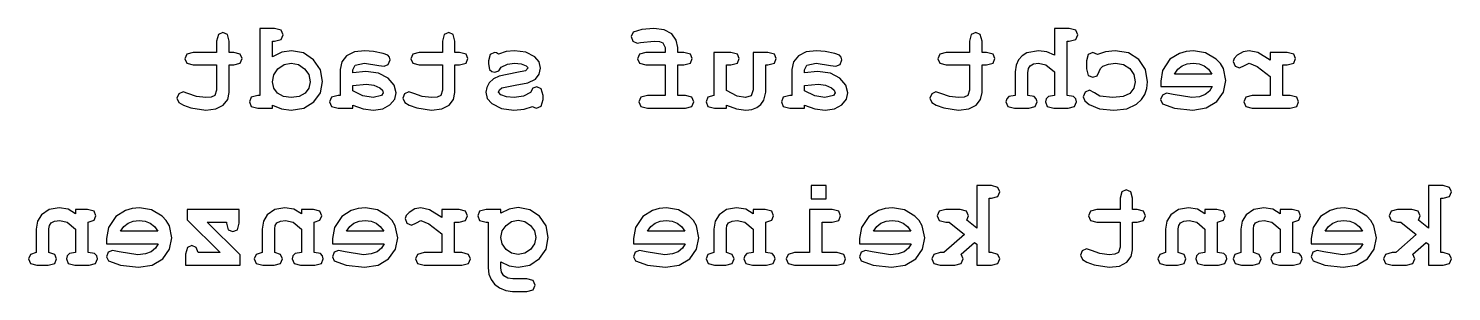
# Model space of a CAD drawing. Extents: x 9 to 168, y 17 to 47.
import ezdxf

# ---------------------------------------------------------------- set-up
doc = ezdxf.new("R2010")
doc.units = 0

msp = doc.modelspace()

# ---------------------------------------------------------------- linework, layer by layer
at = {"layer": 'Layer 1', "color": 7}
for points in [[(29.787417, 42.80527), (29.787417, 39.983954), (29.602073, 39.386741), (29.2005, 39.216844), (28.572399, 39.160212), (27.535856, 39.275193), (26.581688, 39.620137), (26.032527, 39.798613), (25.558878, 39.592677), (25.352942, 39.091568), (25.572606, 38.617915), (26.073715, 38.307298), (26.90432, 38.020706), (28.572399, 37.752989), (29.720489, 37.893712), (30.542514, 38.315879), (31.031608, 38.949129), (31.19464, 39.709373), (31.19464, 42.80527), (31.702616, 42.80527), (32.430254, 42.997475), (32.643054, 43.512315), (32.430254, 44.013424), (31.702616, 44.212493), (31.19464, 44.212493), (31.19464, 45.482427), (31.002435, 46.203204), (30.487598, 46.422868), (29.986486, 46.203204), (29.787417, 45.482427), (29.787417, 44.212493), (27.185765, 44.212493), (26.464992, 44.013424), (26.245327, 43.505448), (26.464992, 42.997475), (27.185765, 42.80527), (29.787417, 42.80527)], [(34.640626, 46.882789), (34.640626, 39.386741), (34.400369, 39.386741), (33.679596, 39.187672), (33.459931, 38.679699), (33.679596, 38.171722), (34.400369, 37.979518), (36.047852, 37.979518), (36.047852, 38.322743), (37.056934, 37.897142), (38.141527, 37.752989), (39.572778, 37.981234), (40.695124, 38.665967), (41.421047, 39.697361), (41.663022, 40.951851), (41.409035, 42.274985), (40.647076, 43.388751), (39.519578, 44.145565), (38.168984, 44.397837), (37.091258, 44.226224), (36.047852, 43.725112), (36.047852, 45.475563), (36.288108, 45.475563), (37.015746, 45.667771), (37.228546, 46.175744), (37.015746, 46.683717), (36.288108, 46.882789), (34.640626, 46.882789)], [(55.076277, 42.80527), (55.076277, 39.983954), (54.890936, 39.386741), (54.489362, 39.216844), (53.861258, 39.160212), (52.824718, 39.275193), (51.870551, 39.620137), (51.32139, 39.798613), (50.847737, 39.592677), (50.641805, 39.091568), (50.861469, 38.617915), (51.362578, 38.307298), (52.193183, 38.020706), (53.861258, 37.752989), (55.009348, 37.893712), (55.831374, 38.315879), (56.320471, 38.949129), (56.483503, 39.709373), (56.483503, 42.80527), (56.991476, 42.80527), (57.719113, 42.997475), (57.931913, 43.512315), (57.719113, 44.013424), (56.991476, 44.212493), (56.483503, 44.212493), (56.483503, 45.482427), (56.291295, 46.203204), (55.776458, 46.422868), (55.275349, 46.203204), (55.076277, 45.482427), (55.076277, 44.212493), (52.474628, 44.212493), (51.753855, 44.013424), (51.53419, 43.505448), (51.753855, 42.997475), (52.474628, 42.80527), (55.076277, 42.80527)], [(80.028779, 42.80527), (80.028779, 39.386741), (78.02434, 39.386741), (77.303566, 39.187672), (77.083902, 38.679699), (77.303566, 38.171722), (78.02434, 37.979518), (82.273475, 37.979518), (83.001112, 38.171722), (83.213912, 38.686563), (83.001112, 39.187672), (82.273475, 39.386741), (81.436002, 39.386741), (81.436002, 42.80527), (82.108726, 42.80527), (82.836364, 42.997475), (83.049164, 43.512315), (82.836364, 44.013424), (82.108726, 44.212493), (81.436002, 44.212493), (81.436002, 44.747926), (81.264389, 45.588829), (80.749552, 46.271848), (79.901784, 46.730054), (78.745113, 46.882789), (77.39967, 46.772957), (76.418045, 46.477784), (76.19838, 45.983539), (76.390585, 45.454971), (76.864238, 45.255899), (77.255514, 45.303951), (78.800029, 45.475563), (79.392094, 45.422363), (79.767927, 45.262763), (80.028779, 44.747926), (80.028779, 44.212493), (77.859591, 44.212493), (77.138818, 44.013424), (76.919154, 43.505448), (77.138818, 42.997475), (77.859591, 42.80527), (80.028779, 42.80527)], [(114.083621, 42.80527), (114.083621, 39.983954), (113.898277, 39.386741), (113.496704, 39.216844), (112.868603, 39.160212), (111.83206, 39.275193), (110.877892, 39.620137), (110.328731, 39.798613), (109.855082, 39.592677), (109.649146, 39.091568), (109.86881, 38.617915), (110.369919, 38.307298), (111.200524, 38.020706), (112.868603, 37.752989), (114.016693, 37.893712), (114.838718, 38.315879), (115.327812, 38.949129), (115.490844, 39.709373), (115.490844, 42.80527), (115.99882, 42.80527), (116.726458, 42.997475), (116.939258, 43.512315), (116.726458, 44.013424), (115.99882, 44.212493), (115.490844, 44.212493), (115.490844, 45.482427), (115.298639, 46.203204), (114.783802, 46.422868), (114.28269, 46.203204), (114.083621, 45.482427), (114.083621, 44.212493), (111.481969, 44.212493), (110.761196, 44.013424), (110.541531, 43.505448), (110.761196, 42.997475), (111.481969, 42.80527), (114.083621, 42.80527)], [(123.618426, 46.882789), (123.618426, 43.882996), (122.732904, 44.267409), (121.819926, 44.397837), (120.522532, 44.150713), (120.002546, 43.831514), (119.582095, 43.368159), (119.298933, 42.76923), (119.204546, 42.029581), (119.204546, 39.386741), (118.504365, 39.283776), (118.257242, 39.026357), (118.174868, 38.679699), (118.387669, 38.171722), (119.108442, 37.979518), (120.71474, 37.979518), (121.435514, 38.171722), (121.648314, 38.686563), (121.56594, 39.028073), (121.318817, 39.283776), (120.618636, 39.386741), (120.618636, 41.933477), (120.680416, 42.395115), (120.865757, 42.695438), (121.265615, 42.916817), (121.819926, 42.990611), (122.650532, 42.80527), (123.618426, 42.022713), (123.618426, 39.386741), (122.918248, 39.283776), (122.665978, 39.026357), (122.581887, 38.679699), (122.801552, 38.171722), (123.522325, 37.979518), (125.121756, 37.979518), (125.849393, 38.171722), (126.062194, 38.686563), (125.978103, 39.028073), (125.725833, 39.283776), (125.025652, 39.386741), (125.025652, 45.475563), (125.265908, 45.475563), (125.993549, 45.667771), (126.20635, 46.182608), (125.993549, 46.683717), (125.265908, 46.882789), (123.618426, 46.882789)], [(45.033495, 37.979518), (45.033495, 38.309014), (46.200465, 37.890278), (47.360567, 37.746125), (48.38681, 37.895428), (49.200255, 38.343335), (49.730538, 38.978303), (49.9073, 39.675053), (49.682487, 40.527968), (49.00805, 41.315671), (47.93032, 41.88714), (46.509366, 42.077629), (45.033495, 41.940341), (45.033495, 42.276701), (45.308076, 42.791538), (46.337754, 42.990611), (47.95778, 42.74349), (48.534397, 42.65425), (49.014914, 42.853322), (49.207119, 43.375023), (49.138474, 43.683928), (48.94627, 43.88986), (48.431429, 44.082068), (47.367431, 44.308597), (46.385806, 44.397837), (45.222271, 44.255398), (44.35391, 43.82808), (43.808182, 43.160507), (43.626273, 42.283565), (43.626273, 39.386741), (43.386013, 39.386741), (42.665239, 39.187672), (42.445575, 38.679699), (42.665239, 38.171722), (43.386013, 37.979518), (45.033495, 37.979518)], [(61.638752, 42.56501), (62.359525, 42.880778), (63.148942, 42.990611), (63.88173, 42.923681), (64.446336, 42.722894), (64.659137, 42.468909), (64.370828, 42.160005), (63.389202, 41.947205), (61.439679, 41.562792), (60.80128, 41.247024), (60.327629, 40.807695), (60.034172, 40.292857), (59.936353, 39.750561), (60.102817, 39.057245), (60.60221, 38.487491), (61.698815, 37.936615), (63.080298, 37.752989), (64.212944, 37.862822), (65.160246, 38.171722), (65.37991, 38.034434), (65.620167, 37.986382), (66.148735, 38.199182), (66.34094, 38.92682), (66.34094, 39.400472), (66.148735, 40.121246), (65.633898, 40.34091), (65.208298, 40.196754), (64.940581, 39.716237), (64.164892, 39.297504), (63.121486, 39.160212), (62.261705, 39.235722), (61.618156, 39.462252), (61.364171, 39.778021), (61.455125, 40.028575), (61.727988, 40.231078), (63.231318, 40.533115), (64.645408, 40.793968), (65.496606, 41.219567), (65.923921, 41.779024), (66.066359, 42.455178), (65.90676, 43.146778), (65.427962, 43.711384), (64.429175, 44.226224), (63.162674, 44.397837), (62.2291, 44.301733), (61.364171, 44.020288), (61.123911, 44.164441), (60.911114, 44.212493), (60.430597, 43.992828), (60.238389, 43.272055), (60.238389, 42.92883), (60.348222, 42.304161), (60.607357, 42.067335), (60.945435, 41.988393), (61.391627, 42.146277), (61.638752, 42.56501), (61.638752, 42.56501)], [(85.458608, 44.212493), (85.458608, 39.386741), (84.799615, 39.187672), (84.586815, 38.679699), (84.806479, 38.171722), (85.527252, 37.979518), (86.865831, 37.979518), (86.865831, 38.30215), (88.019069, 37.890278), (89.062475, 37.752989), (89.709456, 37.825067), (90.263765, 38.041298), (90.718538, 38.391388), (91.066914, 38.851311), (91.279714, 39.778021), (91.279714, 42.80527), (91.519971, 42.80527), (92.247608, 42.997475), (92.460408, 43.512315), (92.247608, 44.013424), (91.519971, 44.212493), (89.872488, 44.212493), (89.872488, 40.025142), (89.659687, 39.366148), (88.99383, 39.160212), (88.080849, 39.32496), (86.865831, 39.935902), (86.865831, 42.80527), (87.373804, 42.80527), (88.101445, 42.997475), (88.314245, 43.512315), (88.101445, 44.013424), (87.373804, 44.212493), (85.458608, 44.212493)], [(95.611218, 37.979518), (95.611218, 38.309014), (96.778187, 37.890278), (97.93829, 37.746125), (98.964532, 37.895428), (99.777977, 38.343335), (100.308261, 38.978303), (100.485022, 39.675053), (100.26021, 40.527968), (99.585772, 41.315671), (98.508043, 41.88714), (97.087088, 42.077629), (95.611218, 41.940341), (95.611218, 42.276701), (95.885798, 42.791538), (96.915476, 42.990611), (98.535502, 42.74349), (99.11212, 42.65425), (99.592636, 42.853322), (99.784841, 43.375023), (99.716197, 43.683928), (99.523992, 43.88986), (99.009152, 44.082068), (97.945154, 44.308597), (96.963528, 44.397837), (95.799993, 44.255398), (94.931632, 43.82808), (94.385904, 43.160507), (94.203995, 42.283565), (94.203995, 39.386741), (93.963735, 39.386741), (93.242962, 39.187672), (93.023297, 38.679699), (93.242962, 38.171722), (93.963735, 37.979518), (95.611218, 37.979518)], [(128.402993, 43.958508), (127.881289, 44.198765), (127.387044, 43.9791), (127.187972, 43.265191), (127.187972, 42.359077), (127.387044, 41.6383), (127.895017, 41.425504), (128.382398, 41.590252), (128.608926, 42.091361), (128.74965, 42.426005), (129.00707, 42.661114), (129.640321, 42.908236), (130.428021, 42.990611), (131.325558, 42.844739), (132.027456, 42.407126), (132.475363, 41.746418), (132.624665, 40.931259), (132.480511, 40.193324), (132.048048, 39.627001), (131.280938, 39.271761), (130.132849, 39.153348), (128.698166, 39.331825), (128.073497, 39.702509), (127.538064, 39.970225), (127.043819, 39.757425), (126.831019, 39.256316), (126.990619, 38.801543), (127.46942, 38.370795), (128.636386, 37.902293), (130.242681, 37.746125), (131.70139, 37.916022), (132.796281, 38.425711), (133.33686, 38.924246), (133.722989, 39.506872), (133.954666, 40.173587), (134.031891, 40.924391), (133.781337, 42.297295), (133.029673, 43.409347), (131.874719, 44.150714), (130.414293, 44.397837), (129.329699, 44.288005), (128.402993, 43.958508), (128.402993, 43.958508)], [(135.494034, 40.382098), (141.267087, 40.382098), (140.963333, 39.886136), (140.491398, 39.496573), (139.830687, 39.244302), (138.97434, 39.160212), (136.894392, 39.496573), (136.153027, 39.633865), (135.679374, 39.434793), (135.487169, 38.933684), (135.693102, 38.466899), (137.031684, 37.979518), (139.077308, 37.752989), (140.597797, 37.991531), (141.781925, 38.707155), (142.538739, 39.771154), (142.79101, 41.054819), (142.518146, 42.398547), (142.177065, 42.966157), (141.699552, 43.464263), (140.518856, 44.164443), (139.173412, 44.397837), (138.351386, 44.322327), (137.601437, 44.095797), (136.530575, 43.443667), (135.713698, 42.187461), (135.494034, 40.979307), (135.494034, 40.382098)], [(147.747187, 44.212493), (147.747187, 43.333835), (146.353688, 44.185036), (145.392659, 44.397837), (144.716504, 44.270843), (144.060944, 43.88986), (143.731448, 43.543204), (143.621615, 43.189683), (143.834416, 42.674842), (144.335525, 42.468909), (144.884686, 42.729758), (145.399523, 42.990611), (146.285044, 42.619926), (147.747187, 41.507876), (147.747187, 39.386741), (145.742747, 39.386741), (145.021974, 39.187672), (144.80231, 38.679699), (145.021974, 38.171722), (145.742747, 37.979518), (149.991882, 37.979518), (150.71952, 38.171722), (150.93232, 38.686563), (150.71952, 39.187672), (149.991882, 39.386741), (149.154409, 39.386741), (149.154409, 42.80527), (149.662386, 42.80527), (150.390023, 42.997475), (150.602823, 43.512315), (150.390023, 44.013424), (149.662386, 44.212493), (147.747187, 44.212493)], [(36.047852, 40.910663), (36.200587, 41.715527), (36.658793, 42.386534), (37.338379, 42.839591), (38.155256, 42.990611), (38.966984, 42.839591), (39.644854, 42.386534), (40.10306, 41.720676), (40.255795, 40.931259), (40.118505, 40.224212), (39.706634, 39.654457), (39.044209, 39.283773), (38.155256, 39.160212), (37.269734, 39.283773), (36.603877, 39.654457), (36.186858, 40.219063), (36.047852, 40.910663), (36.047852, 40.910663)], [(137.052276, 41.789321), (137.424676, 42.316172), (137.89661, 42.688574), (138.468082, 42.915101), (139.139088, 42.990611), (139.804946, 42.915101), (140.374702, 42.688574), (140.848352, 42.316172), (141.2259, 41.789321), (137.052276, 41.789321)], [(45.033495, 40.498794), (46.591742, 40.663542), (47.38974, 40.558858), (48.067612, 40.244806), (48.355922, 39.975373), (48.452025, 39.702509), (48.266681, 39.379877), (47.326243, 39.153348), (46.179869, 39.35242), (45.033495, 39.894717), (45.033495, 40.498794)], [(95.611218, 40.498794), (97.169464, 40.663542), (97.967463, 40.558858), (98.645335, 40.244806), (98.933644, 39.975373), (99.029747, 39.702509), (98.844403, 39.379877), (97.903966, 39.153348), (96.757592, 39.35242), (95.611218, 39.894717), (95.611218, 40.498794)], [(96.373179, 29.309639), (96.373179, 27.820041), (98.048122, 27.820041), (98.048122, 29.309639), (96.373179, 29.309639)], [(114.893634, 22.747164), (114.893634, 20.406368), (116.541117, 20.406368), (117.268755, 20.598572), (117.481555, 21.113413), (117.26189, 21.614522), (116.541117, 21.813591), (116.300857, 21.813591), (116.300857, 27.902413), (116.541117, 27.902413), (117.268755, 28.094621), (117.481555, 28.609458), (117.268755, 29.110567), (116.541117, 29.309639), (114.893634, 29.309639), (114.893634, 24.566263), (113.795312, 25.451784), (113.966925, 25.932298), (113.754125, 26.440274), (113.033351, 26.639343), (111.427053, 26.639343), (110.70628, 26.440274), (110.486615, 25.932298), (110.70628, 25.424325), (111.427053, 25.23212), (111.818333, 25.23212), (113.527596, 23.845486), (111.227984, 21.813591), (110.816112, 21.813591), (110.095338, 21.614522), (109.875674, 21.106549), (110.095338, 20.598572), (110.816112, 20.406368), (112.436138, 20.406368), (113.163776, 20.598572), (113.376576, 21.113413), (113.143183, 21.641978), (114.632782, 22.959965), (114.893634, 22.747164)], [(130.942862, 25.23212), (130.942862, 22.410804), (130.757518, 21.813591), (130.355945, 21.643694), (129.727844, 21.587062), (128.691301, 21.702043), (127.737133, 22.046987), (127.187972, 22.225463), (126.714323, 22.019527), (126.508386, 21.518418), (126.728051, 21.044765), (127.22916, 20.734148), (128.059765, 20.447556), (129.727844, 20.179839), (130.875934, 20.320562), (131.697959, 20.742729), (132.187053, 21.375979), (132.350085, 22.136223), (132.350085, 25.23212), (132.858061, 25.23212), (133.585698, 25.424325), (133.798499, 25.939165), (133.585698, 26.440274), (132.858061, 26.639343), (132.350085, 26.639343), (132.350085, 27.909277), (132.15788, 28.630054), (131.643043, 28.849718), (131.14193, 28.630054), (130.942862, 27.909277), (130.942862, 26.639343), (128.34121, 26.639343), (127.620436, 26.440274), (127.400772, 25.932298), (127.620436, 25.424325), (128.34121, 25.23212), (130.942862, 25.23212)], [(165.471357, 22.747164), (165.471357, 20.406368), (167.118839, 20.406368), (167.846477, 20.598572), (168.059277, 21.113413), (167.839613, 21.614522), (167.118839, 21.813591), (166.878579, 21.813591), (166.878579, 27.902413), (167.118839, 27.902413), (167.846477, 28.094621), (168.059277, 28.609458), (167.846477, 29.110567), (167.118839, 29.309639), (165.471357, 29.309639), (165.471357, 24.566263), (164.373035, 25.451784), (164.544647, 25.932298), (164.331847, 26.440274), (163.611074, 26.639343), (162.004775, 26.639343), (161.284002, 26.440274), (161.064338, 25.932298), (161.284002, 25.424325), (162.004775, 25.23212), (162.396055, 25.23212), (164.105318, 23.845486), (161.805707, 21.813591), (161.393834, 21.813591), (160.673061, 21.614522), (160.453396, 21.106549), (160.673061, 20.598572), (161.393834, 20.406368), (163.013861, 20.406368), (163.741498, 20.598572), (163.954298, 21.113413), (163.720906, 21.641978), (165.210504, 22.959965), (165.471357, 22.747164)], [(14.005903, 26.639343), (14.005903, 26.165694), (13.161569, 26.659939), (12.152487, 26.824687), (11.033571, 26.630764), (10.175508, 26.048997), (9.743042, 25.335086), (9.598887, 24.428971), (9.598887, 21.813591), (8.939894, 21.614522), (8.727093, 21.106549), (8.946758, 20.598572), (9.667531, 20.406368), (10.937469, 20.406368), (11.665106, 20.598572), (11.877907, 21.113413), (11.665106, 21.614522), (11.006113, 21.813591), (11.006113, 24.470159), (11.067893, 24.8683), (11.253234, 25.14288), (11.656524, 25.348815), (12.221131, 25.417461), (13.079197, 25.225256), (14.005903, 24.428971), (14.005903, 21.813591), (13.305725, 21.710626), (13.053454, 21.456639), (12.969364, 21.106549), (13.189029, 20.598572), (13.909802, 20.406368), (15.509233, 20.406368), (16.23687, 20.598572), (16.44967, 21.113413), (16.367296, 21.454923), (16.120174, 21.710626), (15.413129, 21.813591), (15.413129, 25.23212), (16.072122, 25.431189), (16.284922, 25.939165), (16.072122, 26.440274), (15.344485, 26.639343), (14.005903, 26.639343)], [(17.479348, 22.808948), (23.252402, 22.808948), (22.948647, 22.312986), (22.476713, 21.923423), (21.816002, 21.671152), (20.959654, 21.587062), (18.879707, 21.923423), (18.138341, 22.060715), (17.664689, 21.861643), (17.472484, 21.360534), (17.678417, 20.893749), (19.016999, 20.406368), (21.062622, 20.179839), (22.583112, 20.418381), (23.767239, 21.134005), (24.524053, 22.198004), (24.776324, 23.481669), (24.50346, 24.825397), (24.162379, 25.393007), (23.684867, 25.891113), (22.504171, 26.591293), (21.158726, 26.824687), (20.3367, 26.749177), (19.586752, 26.522647), (18.51589, 25.870517), (17.699012, 24.614311), (17.479348, 23.406157), (17.479348, 22.808948)], [(30.199286, 21.813591), (27.728062, 21.813591), (27.515262, 22.397075), (27.027884, 22.596148), (26.519908, 22.376483), (26.320839, 21.65571), (26.320839, 20.406368), (32.443982, 20.406368), (32.443982, 21.573334), (28.737147, 25.23212), (30.892603, 25.23212), (30.892603, 25.094828), (31.091675, 24.374055), (31.599648, 24.161254), (32.114485, 24.374055), (32.306693, 25.094828), (32.29984, 26.639343), (26.478734, 26.639343), (26.478734, 25.486105), (30.199297, 21.813591), (30.199286, 21.813591)], [(39.294765, 26.639343), (39.294765, 26.165694), (38.450432, 26.659939), (37.441346, 26.824687), (36.322431, 26.630764), (35.464367, 26.048997), (35.031904, 25.335086), (34.88775, 24.428971), (34.88775, 21.813591), (34.228757, 21.614522), (34.015956, 21.106549), (34.235621, 20.598572), (34.956394, 20.406368), (36.226328, 20.406368), (36.953966, 20.598572), (37.166766, 21.113413), (36.953966, 21.614522), (36.294973, 21.813591), (36.294973, 24.470159), (36.356754, 24.8683), (36.542097, 25.14288), (36.945386, 25.348815), (37.509991, 25.417461), (38.368056, 25.225256), (39.294765, 24.428971), (39.294765, 21.813591), (38.594584, 21.710626), (38.342314, 21.456639), (38.258224, 21.106549), (38.477888, 20.598572), (39.198661, 20.406368), (40.798092, 20.406368), (41.525733, 20.598572), (41.73853, 21.113413), (41.656156, 21.454923), (41.409033, 21.710626), (40.701992, 21.813591), (40.701992, 25.23212), (41.360985, 25.431189), (41.573782, 25.939165), (41.360985, 26.440274), (40.633344, 26.639343), (39.294765, 26.639343)], [(42.768208, 22.808948), (48.541261, 22.808948), (48.237507, 22.312986), (47.765572, 21.923423), (47.104864, 21.671152), (46.248517, 21.587062), (44.16857, 21.923423), (43.427201, 22.060715), (42.953552, 21.861643), (42.761343, 21.360534), (42.96728, 20.893749), (44.305858, 20.406368), (46.351482, 20.179839), (47.871972, 20.418381), (49.056102, 21.134005), (49.812913, 22.198004), (50.065184, 23.481669), (49.792319, 24.825397), (49.451239, 25.393007), (48.973726, 25.891113), (47.79303, 26.591293), (46.447586, 26.824687), (45.625562, 26.749177), (44.875615, 26.522647), (43.804749, 25.870517), (42.987872, 24.614311), (42.768208, 23.406157), (42.768208, 22.808948)], [(55.02136, 26.639343), (55.02136, 25.760685), (53.627866, 26.611886), (52.666833, 26.824687), (51.990679, 26.697693), (51.335118, 26.31671), (51.005622, 25.970054), (50.895789, 25.616533), (51.10859, 25.101692), (51.609699, 24.895759), (52.15886, 25.156608), (52.6737, 25.417461), (53.559222, 25.046776), (55.02136, 23.934726), (55.02136, 21.813591), (53.016925, 21.813591), (52.296152, 21.614522), (52.076487, 21.106549), (52.296152, 20.598572), (53.016925, 20.406368), (57.266056, 20.406368), (57.993694, 20.598572), (58.206494, 21.113413), (57.993694, 21.614522), (57.266056, 21.813591), (56.428587, 21.813591), (56.428587, 25.23212), (56.93656, 25.23212), (57.664197, 25.424325), (57.876997, 25.939165), (57.664197, 26.440274), (56.93656, 26.639343), (55.02136, 26.639343)], [(61.611292, 26.22061), (61.611292, 26.639343), (59.963809, 26.639343), (59.243036, 26.440274), (59.023371, 25.932298), (59.243036, 25.424325), (59.963809, 25.23212), (60.204069, 25.23212), (60.204069, 20.111192), (60.28301, 19.417877), (60.519834, 18.820665), (60.912828, 18.304111), (61.474003, 17.866499), (62.160454, 17.567891), (62.929278, 17.468355), (64.521845, 17.468355), (65.249486, 17.667427), (65.462282, 18.168536), (65.249486, 18.683373), (64.521845, 18.875581), (62.970466, 18.875581), (62.397279, 18.963104), (61.968248, 19.22567), (61.700531, 19.622097), (61.611292, 20.111192), (61.611292, 20.797645), (62.565461, 20.344588), (63.553951, 20.193568), (64.871936, 20.432109), (65.956527, 21.147733), (66.68245, 22.220314), (66.924425, 23.51599), (66.68245, 24.8151), (65.956527, 25.884249), (64.871936, 26.605022), (63.553951, 26.845279), (62.538001, 26.687395), (61.611292, 26.22061), (61.611292, 26.22061)], [(76.486689, 22.808948), (82.259743, 22.808948), (81.955988, 22.312986), (81.484054, 21.923423), (80.823345, 21.671152), (79.966999, 21.587062), (77.887051, 21.923423), (77.145682, 22.060715), (76.672033, 21.861643), (76.479825, 21.360534), (76.685761, 20.893749), (78.02434, 20.406368), (80.069963, 20.179839), (81.590454, 20.418381), (82.774584, 21.134005), (83.531395, 22.198004), (83.783665, 23.481669), (83.510801, 24.825397), (83.16972, 25.393007), (82.692208, 25.891113), (81.511512, 26.591293), (80.166067, 26.824687), (79.344044, 26.749177), (78.594096, 26.522647), (77.523231, 25.870517), (76.706353, 24.614311), (76.486689, 23.406157), (76.486689, 22.808948)], [(89.872488, 26.639343), (89.872488, 26.165694), (89.028154, 26.659939), (88.019069, 26.824687), (86.900153, 26.630764), (86.042089, 26.048997), (85.609626, 25.335086), (85.465472, 24.428971), (85.465472, 21.813591), (84.806479, 21.614522), (84.593679, 21.106549), (84.813343, 20.598572), (85.534116, 20.406368), (86.804051, 20.406368), (87.531688, 20.598572), (87.744488, 21.113413), (87.531688, 21.614522), (86.872695, 21.813591), (86.872695, 24.470159), (86.934476, 24.8683), (87.119819, 25.14288), (87.523109, 25.348815), (88.087713, 25.417461), (88.945778, 25.225256), (89.872488, 24.428971), (89.872488, 21.813591), (89.172307, 21.710626), (88.920036, 21.456639), (88.835946, 21.106549), (89.05561, 20.598572), (89.776384, 20.406368), (91.375815, 20.406368), (92.103455, 20.598572), (92.316252, 21.113413), (92.233878, 21.454923), (91.986756, 21.710626), (91.279714, 21.813591), (91.279714, 25.23212), (91.938707, 25.431189), (92.151504, 25.939165), (91.938707, 26.440274), (91.211066, 26.639343), (89.872488, 26.639343)], [(96.180975, 26.639343), (96.180975, 21.813591), (94.492304, 21.813591), (93.77153, 21.614522), (93.551866, 21.106549), (93.77153, 20.598572), (94.492304, 20.406368), (99.276868, 20.406368), (100.004505, 20.598572), (100.217306, 21.113413), (100.004505, 21.614522), (99.276868, 21.813591), (97.588197, 21.813591), (97.588197, 25.23212), (98.720843, 25.23212), (99.441616, 25.424325), (99.661281, 25.939165), (99.44848, 26.440274), (98.720843, 26.639343), (96.180975, 26.639343)], [(101.775552, 22.808948), (107.548606, 22.808948), (107.244851, 22.312986), (106.772917, 21.923423), (106.112206, 21.671152), (105.255858, 21.587062), (103.175911, 21.923423), (102.434545, 22.060715), (101.960892, 21.861643), (101.768688, 21.360534), (101.974621, 20.893749), (103.313203, 20.406368), (105.358826, 20.179839), (106.879316, 20.418381), (108.063443, 21.134005), (108.820257, 22.198004), (109.072528, 23.481669), (108.799664, 24.825397), (108.458583, 25.393007), (107.981071, 25.891113), (106.800375, 26.591293), (105.45493, 26.824687), (104.632904, 26.749177), (103.882956, 26.522647), (102.812094, 25.870517), (101.995216, 24.614311), (101.775552, 23.406157), (101.775552, 22.808948)], [(140.45021, 26.639343), (140.45021, 26.165694), (139.605877, 26.659939), (138.596791, 26.824687), (137.477875, 26.630764), (136.619812, 26.048997), (136.187349, 25.335086), (136.043194, 24.428971), (136.043194, 21.813591), (135.384201, 21.614522), (135.171401, 21.106549), (135.391065, 20.598572), (136.111839, 20.406368), (137.381773, 20.406368), (138.10941, 20.598572), (138.322211, 21.113413), (138.10941, 21.614522), (137.450417, 21.813591), (137.450417, 24.470159), (137.512198, 24.8683), (137.697541, 25.14288), (138.100831, 25.348815), (138.665435, 25.417461), (139.523501, 25.225256), (140.45021, 24.428971), (140.45021, 21.813591), (139.750029, 21.710626), (139.497759, 21.456639), (139.413668, 21.106549), (139.633333, 20.598572), (140.354106, 20.406368), (141.953537, 20.406368), (142.681178, 20.598572), (142.893975, 21.113413), (142.8116, 21.454923), (142.564478, 21.710626), (141.857436, 21.813591), (141.857436, 25.23212), (142.516429, 25.431189), (142.729226, 25.939165), (142.516429, 26.440274), (141.788789, 26.639343), (140.45021, 26.639343)], [(148.879829, 26.639343), (148.879829, 26.165694), (148.035495, 26.659939), (147.026413, 26.824687), (145.907497, 26.630764), (145.049434, 26.048997), (144.616968, 25.335086), (144.472813, 24.428971), (144.472813, 21.813591), (143.81382, 21.614522), (143.60102, 21.106549), (143.820684, 20.598572), (144.541457, 20.406368), (145.811395, 20.406368), (146.539032, 20.598572), (146.751833, 21.113413), (146.539032, 21.614522), (145.880039, 21.813591), (145.880039, 24.470159), (145.94182, 24.8683), (146.12716, 25.14288), (146.530451, 25.348815), (147.095057, 25.417461), (147.953123, 25.225256), (148.879829, 24.428971), (148.879829, 21.813591), (148.179651, 21.710626), (147.927381, 21.456639), (147.843291, 21.106549), (148.062955, 20.598572), (148.783728, 20.406368), (150.383159, 20.406368), (151.110796, 20.598572), (151.323597, 21.113413), (151.241223, 21.454923), (150.9941, 21.710626), (150.287055, 21.813591), (150.287055, 25.23212), (150.946048, 25.431189), (151.158848, 25.939165), (150.946048, 26.440274), (150.218411, 26.639343), (148.879829, 26.639343)], [(152.353274, 22.808948), (158.126328, 22.808948), (157.822574, 22.312986), (157.350639, 21.923423), (156.689928, 21.671152), (155.83358, 21.587062), (153.753633, 21.923423), (153.012267, 22.060715), (152.538615, 21.861643), (152.34641, 21.360534), (152.552343, 20.893749), (153.890925, 20.406368), (155.936549, 20.179839), (157.457038, 20.418381), (158.641165, 21.134005), (159.397979, 22.198004), (159.650251, 23.481669), (159.377386, 24.825397), (159.036306, 25.393007), (158.558793, 25.891113), (157.378097, 26.591293), (156.032653, 26.824687), (155.210626, 26.749177), (154.460678, 26.522647), (153.389816, 25.870517), (152.572939, 24.614311), (152.353274, 23.406157), (152.353274, 22.808948)], [(19.037591, 24.216171), (19.409991, 24.743022), (19.881925, 25.115424), (20.453396, 25.341951), (21.124402, 25.417461), (21.790261, 25.341951), (22.360016, 25.115424), (22.833666, 24.743022), (23.211214, 24.216171), (19.037591, 24.216171)], [(44.326454, 24.216171), (44.698852, 24.743022), (45.170787, 25.115424), (45.742258, 25.341951), (46.413265, 25.417461), (47.079123, 25.341951), (47.648876, 25.115424), (48.122528, 24.743022), (48.500077, 24.216171), (44.326454, 24.216171)], [(61.618145, 23.522857), (61.7623, 24.247062), (62.194766, 24.8683), (62.822868, 25.295615), (63.567668, 25.438053), (64.314185, 25.295615), (64.947435, 24.8683), (65.37475, 24.247062), (65.517188, 23.522857), (65.37475, 22.793501), (64.947435, 22.170547), (64.314185, 21.74838), (63.567668, 21.607658), (62.822868, 21.74838), (62.194766, 22.170547), (61.7623, 22.793501), (61.618145, 23.522857), (61.618145, 23.522857)], [(78.044935, 24.216171), (78.417333, 24.743022), (78.889269, 25.115424), (79.460739, 25.341951), (80.131747, 25.417461), (80.797604, 25.341951), (81.367357, 25.115424), (81.84101, 24.743022), (82.218559, 24.216171), (78.044935, 24.216171)], [(103.333795, 24.216171), (103.706194, 24.743022), (104.178128, 25.115424), (104.7496, 25.341951), (105.420606, 25.417461), (106.086464, 25.341951), (106.65622, 25.115424), (107.12987, 24.743022), (107.507418, 24.216171), (103.333795, 24.216171)], [(153.911517, 24.216171), (154.283917, 24.743022), (154.755851, 25.115424), (155.327323, 25.341951), (155.998329, 25.417461), (156.664187, 25.341951), (157.233943, 25.115424), (157.707593, 24.743022), (158.08514, 24.216171), (153.911517, 24.216171)]]:
    msp.add_lwpolyline(points, dxfattribs=at)

doc.saveas('drawing.dxf')
